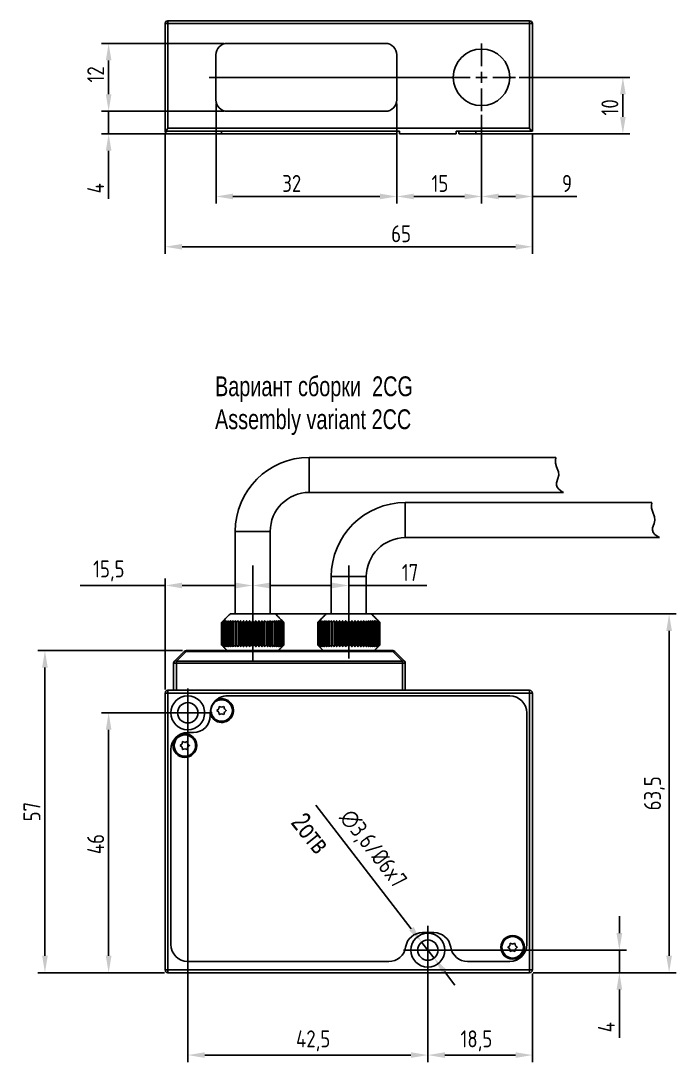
# Model space of a CAD drawing. Header units: millimetres. Extents: x -665 to 1947, y -360 to 733.
# Drawn here: x 341.8 to 457.7, y -287.2 to -102.9 of the extents above; entities that cross this region are included whole.
import ezdxf

# ---------------------------------------------------------------- set-up
doc = ezdxf.new("R2010")
doc.units = ezdxf.units.MM
doc.layers.add('FORMAT', color=7, linetype='Continuous')
doc.styles.add('GOSTw', font='gostw.shx')
doc.styles.add('SLDTEXTSTYLE1', font='TXT', dxfattribs={"width": 0.75})
doc.dimstyles.new('Vad-style', dxfattribs={"dimtxt": 3, "dimasz": 3, "dimexe": 1.25, "dimexo": 0.625, "dimgap": 0.8, "dimtad": 1, "dimtxsty": 'GOSTw', "dimcen": 2.5, "dimclrd": 1, "dimclre": 1, "dimclrt": 1, "dimazin": 0, "dimtfac": 1, "dimtmove": 0, "dimatfit": 3, "dimfxl": 0, "dimarcsym": 0})

# ---------------------------------------------------------------- blocks, each defined once
blk = doc.blocks.new('SW_CENTERMARKSYMBOL_8')
at = {"layer": 'FORMAT', "color": 0}
for p, q in [((0, 2.5), (0, 4.3)), ((0, 0), (0, 2.5)), ((-2.5, 0), (-4.3, 0)), ((0, 0), (-2.5, 0)), ((0, 0), (2.5, 0)), ((0, 0), (0, -2.5)), ((2.5, 0), (4.3, 0)), ((0, -2.5), (0, -4.3))]:
    blk.add_line(p, q, dxfattribs=at)
blk = doc.blocks.new('SW_CENTERMARKSYMBOL_9')
at = {"layer": 'FORMAT', "color": 0}
for p, q in [((0, 2.5), (0, 4.3)), ((0, 0), (0, 2.5)), ((-2.5, 0), (-4.3, 0)), ((0, 0), (-2.5, 0)), ((0, 0), (2.5, 0)), ((0, 0), (0, -2.5)), ((2.5, 0), (4.3, 0)), ((0, -2.5), (0, -4.3))]:
    blk.add_line(p, q, dxfattribs=at)
blk = doc.blocks.new('*D123')
at = {"color": 1, "lineweight": -2, "transparency": 16777216}
for p, q in [((423.29, -119.51), (423.29, -135.22)), ((432.29, -123.01), (432.29, -135.22)), ((426.29, -133.97), (429.29, -133.97)), ((432.29, -133.97), (440.13, -133.97))]:
    blk.add_line(p, q, dxfattribs=at)
at = {"color": 1, "transparency": 16777216}
for points in [[(426.29, -133.47), (426.29, -134.47), (423.29, -133.97)], [(429.29, -133.47), (429.29, -134.47), (432.29, -133.97)]]:
    blk.add_solid(points, dxfattribs=at)
at = {"layer": 'Defpoints', "color": 0, "transparency": 16777216}
for p in [(423.29, -118.89), (432.29, -122.39), (423.29, -133.97)]:
    blk.add_point(p, dxfattribs=at)
at = {"color": 1, "transparency": 16777216, "insert": (438.4, -130.17), "char_height": 3, "attachment_point": 2, "style": 'GOSTw'}
blk.add_mtext('9', dxfattribs=at)
blk = doc.blocks.new('*D124')
at = {"color": 1, "lineweight": -2, "transparency": 16777216}
for p, q in [((408.29, -117.51), (408.29, -135.22)), ((423.29, -119.51), (423.29, -135.22)), ((420.29, -133.97), (411.29, -133.97))]:
    blk.add_line(p, q, dxfattribs=at)
at = {"color": 1, "transparency": 16777216}
for points in [[(411.29, -133.47), (411.29, -134.47), (408.29, -133.97)], [(420.29, -133.47), (420.29, -134.47), (423.29, -133.97)]]:
    blk.add_solid(points, dxfattribs=at)
at = {"layer": 'Defpoints', "color": 0, "transparency": 16777216}
for p in [(408.29, -116.89), (423.29, -118.89), (408.29, -133.97)]:
    blk.add_point(p, dxfattribs=at)
at = {"color": 1, "transparency": 16777216, "insert": (415.92, -130.17), "char_height": 3, "attachment_point": 2, "style": 'GOSTw'}
blk.add_mtext('15', dxfattribs=at)
blk = doc.blocks.new('*D125')
at = {"color": 1, "lineweight": -2, "transparency": 16777216}
for p, q in [((376.29, -117.51), (376.29, -135.22)), ((408.29, -117.51), (408.29, -135.22)), ((405.29, -133.97), (379.29, -133.97))]:
    blk.add_line(p, q, dxfattribs=at)
at = {"color": 1, "transparency": 16777216}
for points in [[(379.29, -133.47), (379.29, -134.47), (376.29, -133.97)], [(405.29, -133.47), (405.29, -134.47), (408.29, -133.97)]]:
    blk.add_solid(points, dxfattribs=at)
at = {"layer": 'Defpoints', "color": 0, "transparency": 16777216}
for p in [(376.29, -116.89), (408.29, -116.89), (376.29, -133.97)]:
    blk.add_point(p, dxfattribs=at)
at = {"color": 1, "transparency": 16777216, "insert": (389.69, -130.17), "char_height": 3, "attachment_point": 2, "style": 'GOSTw'}
blk.add_mtext('32', dxfattribs=at)
blk = doc.blocks.new('*D126')
at = {"color": 1, "lineweight": -2, "transparency": 16777216}
for p, q in [((429.91, -112.89), (449.54, -112.89)), ((448.29, -119.89), (448.29, -115.89)), ((419.41, -122.89), (449.54, -122.89))]:
    blk.add_line(p, q, dxfattribs=at)
at = {"color": 1, "transparency": 16777216}
for points in [[(447.79, -115.89), (448.79, -115.89), (448.29, -112.89)], [(447.79, -119.89), (448.79, -119.89), (448.29, -122.89)]]:
    blk.add_solid(points, dxfattribs=at)
at = {"layer": 'Defpoints', "color": 0, "transparency": 16777216}
for p in [(429.29, -112.89), (448.29, -112.89), (418.79, -122.89)]:
    blk.add_point(p, dxfattribs=at)
at = {"color": 1, "transparency": 16777216, "insert": (444.49, -118.2), "char_height": 3, "attachment_point": 2, "rotation": 90, "style": 'GOSTw'}
blk.add_mtext('10', dxfattribs=at)
blk = doc.blocks.new('*D127')
at = {"color": 1, "lineweight": -2, "transparency": 16777216}
for p, q in [((357.29, -115.89), (357.29, -112.89)), ((377.66, -118.89), (356.04, -118.89)), ((357.29, -118.89), (357.29, -122.89)), ((408.16, -122.89), (356.04, -122.89)), ((357.29, -125.89), (357.29, -134.39))]:
    blk.add_line(p, q, dxfattribs=at)
at = {"color": 1, "transparency": 16777216}
for points in [[(356.79, -115.89), (357.79, -115.89), (357.29, -118.89)], [(356.79, -125.89), (357.79, -125.89), (357.29, -122.89)]]:
    blk.add_solid(points, dxfattribs=at)
at = {"layer": 'Defpoints', "color": 0, "transparency": 16777216}
for p in [(378.29, -118.89), (357.29, -122.89), (408.79, -122.89)]:
    blk.add_point(p, dxfattribs=at)
at = {"color": 1, "transparency": 16777216, "insert": (353.49, -132.52), "char_height": 3, "attachment_point": 2, "rotation": 90, "style": 'GOSTw'}
blk.add_mtext('4', dxfattribs=at)
blk = doc.blocks.new('*D128')
at = {"color": 1, "lineweight": -2, "transparency": 16777216}
for p, q in [((377.66, -106.89), (356.04, -106.89)), ((357.29, -115.89), (357.29, -109.89)), ((377.66, -118.89), (356.04, -118.89))]:
    blk.add_line(p, q, dxfattribs=at)
at = {"color": 1, "transparency": 16777216}
for points in [[(356.79, -109.89), (357.79, -109.89), (357.29, -106.89)], [(356.79, -115.89), (357.79, -115.89), (357.29, -118.89)]]:
    blk.add_solid(points, dxfattribs=at)
at = {"layer": 'Defpoints', "color": 0, "transparency": 16777216}
for p in [(357.29, -106.89), (378.29, -106.89), (378.29, -118.89)]:
    blk.add_point(p, dxfattribs=at)
at = {"color": 1, "transparency": 16777216, "insert": (353.49, -112.37), "char_height": 3, "attachment_point": 2, "rotation": 90, "style": 'GOSTw'}
blk.add_mtext('12', dxfattribs=at)
blk = doc.blocks.new('*D129')
at = {"color": 1, "lineweight": -2, "transparency": 16777216}
for p, q in [((367.29, -123.01), (367.29, -144.12)), ((432.29, -123.01), (432.29, -144.12)), ((370.29, -142.87), (429.29, -142.87))]:
    blk.add_line(p, q, dxfattribs=at)
at = {"color": 1, "transparency": 16777216}
for points in [[(370.29, -142.37), (370.29, -143.37), (367.29, -142.87)], [(429.29, -142.37), (429.29, -143.37), (432.29, -142.87)]]:
    blk.add_solid(points, dxfattribs=at)
at = {"layer": 'Defpoints', "color": 0, "transparency": 16777216}
for p in [(367.29, -122.39), (432.29, -122.39), (432.29, -142.87)]:
    blk.add_point(p, dxfattribs=at)
at = {"color": 1, "transparency": 16777216, "insert": (409.05, -139.07), "char_height": 3, "attachment_point": 2, "style": 'GOSTw'}
blk.add_mtext('65', dxfattribs=at)
blk = doc.blocks.new('*D130')
at = {"color": 1, "lineweight": -2, "transparency": 16777216}
for p, q in [((413.79, -270.78), (413.79, -287.18)), ((432.29, -271.48), (432.29, -287.18)), ((416.79, -285.93), (429.29, -285.93))]:
    blk.add_line(p, q, dxfattribs=at)
at = {"color": 1, "transparency": 16777216}
for points in [[(416.79, -285.43), (416.79, -286.43), (413.79, -285.93)], [(429.29, -285.43), (429.29, -286.43), (432.29, -285.93)]]:
    blk.add_solid(points, dxfattribs=at)
at = {"layer": 'Defpoints', "color": 0, "transparency": 16777216}
for p in [(413.79, -270.15), (432.29, -270.85), (432.29, -285.93)]:
    blk.add_point(p, dxfattribs=at)
at = {"color": 1, "transparency": 16777216, "insert": (422.37, -281.56), "char_height": 3, "attachment_point": 2, "style": 'GOSTw'}
blk.add_mtext('18,5', dxfattribs=at)
blk = doc.blocks.new('*D131')
at = {"color": 1, "lineweight": -2, "transparency": 16777216}
for p, q in [((371.29, -228.78), (371.29, -287.18)), ((413.79, -270.78), (413.79, -287.18)), ((410.79, -285.93), (374.29, -285.93))]:
    blk.add_line(p, q, dxfattribs=at)
at = {"color": 1, "transparency": 16777216}
for points in [[(374.29, -285.43), (374.29, -286.43), (371.29, -285.93)], [(410.79, -285.43), (410.79, -286.43), (413.79, -285.93)]]:
    blk.add_solid(points, dxfattribs=at)
at = {"layer": 'Defpoints', "color": 0, "transparency": 16777216}
for p in [(371.29, -228.15), (413.79, -270.15), (371.29, -285.93)]:
    blk.add_point(p, dxfattribs=at)
at = {"color": 1, "transparency": 16777216, "insert": (393.48, -281.56), "char_height": 3, "attachment_point": 2, "style": 'GOSTw'}
blk.add_mtext('42,5', dxfattribs=at)
blk = doc.blocks.new('*D132')
at = {"color": 1, "lineweight": -2, "transparency": 16777216}
for p, q in [((447.67, -264.35), (447.67, -261.35)), ((417.21, -267.35), (448.92, -267.35)), ((447.67, -267.35), (447.67, -271.35)), ((432.41, -271.35), (448.92, -271.35)), ((447.67, -274.35), (447.67, -282.86))]:
    blk.add_line(p, q, dxfattribs=at)
at = {"color": 1, "transparency": 16777216}
for points in [[(447.17, -264.35), (448.17, -264.35), (447.67, -267.35)], [(447.17, -274.35), (448.17, -274.35), (447.67, -271.35)]]:
    blk.add_solid(points, dxfattribs=at)
at = {"layer": 'Defpoints', "color": 0, "transparency": 16777216}
for p in [(416.59, -267.35), (447.67, -267.35), (431.79, -271.35)]:
    blk.add_point(p, dxfattribs=at)
at = {"color": 1, "transparency": 16777216, "insert": (443.87, -280.99), "char_height": 3, "attachment_point": 2, "rotation": 90, "style": 'GOSTw'}
blk.add_mtext('4', dxfattribs=at)
blk = doc.blocks.new('*D133')
at = {"color": 1, "lineweight": -2, "transparency": 16777216}
for p, q in [((367.86, -225.35), (356.04, -225.35)), ((357.29, -268.35), (357.29, -228.35)), ((367.16, -271.35), (356.04, -271.35))]:
    blk.add_line(p, q, dxfattribs=at)
at = {"color": 1, "transparency": 16777216}
for points in [[(356.79, -228.35), (357.79, -228.35), (357.29, -225.35)], [(356.79, -268.35), (357.79, -268.35), (357.29, -271.35)]]:
    blk.add_solid(points, dxfattribs=at)
at = {"layer": 'Defpoints', "color": 0, "transparency": 16777216}
for p in [(357.29, -225.35), (368.49, -225.35), (367.79, -271.35)]:
    blk.add_point(p, dxfattribs=at)
at = {"color": 1, "transparency": 16777216, "insert": (353.49, -248.59), "char_height": 3, "attachment_point": 2, "rotation": 90, "style": 'GOSTw'}
blk.add_mtext('46', dxfattribs=at)
blk = doc.blocks.new('*D134')
at = {"color": 1, "lineweight": -2, "transparency": 16777216}
for p, q in [((393.98, -241.71), (410.85, -263.56)), ((414.89, -268.78), (412.68, -265.93)), ((416.72, -271.15), (418.55, -273.53))]:
    blk.add_line(p, q, dxfattribs=at)
at = {"color": 1, "transparency": 16777216}
for points in [[(411.25, -263.25), (410.46, -263.86), (412.68, -265.93)], [(417.12, -270.85), (416.32, -271.46), (414.89, -268.78)]]:
    blk.add_solid(points, dxfattribs=at)
at = {"layer": 'Defpoints', "color": 0, "transparency": 16777216}
for p in [(412.68, -265.93), (414.89, -268.78)]:
    blk.add_point(p, dxfattribs=at)
at = {"color": 1, "transparency": 16777216, "insert": (403.94, -249.56), "char_height": 3, "attachment_point": 5, "rotation": 307.6861, "style": 'GOSTw'}
blk.add_mtext('∅3,6/%%C6x7', dxfattribs=at)
blk = doc.blocks.new('*D135')
at = {"color": 1, "lineweight": -2, "transparency": 16777216}
for p, q in [((367.29, -221.23), (367.29, -201.57)), ((382.79, -201.08), (382.79, -204.07)), ((367.29, -202.82), (352.23, -202.82)), ((379.79, -202.82), (370.29, -202.82))]:
    blk.add_line(p, q, dxfattribs=at)
at = {"color": 1, "transparency": 16777216}
for points in [[(370.29, -202.32), (370.29, -203.32), (367.29, -202.82)], [(379.79, -202.32), (379.79, -203.32), (382.79, -202.82)]]:
    blk.add_solid(points, dxfattribs=at)
at = {"layer": 'Defpoints', "color": 0, "transparency": 16777216}
for p in [(382.79, -200.45), (382.79, -202.82), (367.29, -221.85)]:
    blk.add_point(p, dxfattribs=at)
at = {"color": 1, "transparency": 16777216, "insert": (357.32, -200.24), "char_height": 3, "attachment_point": 5, "style": 'GOSTw'}
blk.add_mtext('15,5', dxfattribs=at)
blk = doc.blocks.new('*D136')
at = {"color": 1, "lineweight": -2, "transparency": 16777216}
for p, q in [((382.79, -201.08), (382.79, -204.07)), ((399.79, -201.51), (399.79, -204.07)), ((385.79, -202.82), (396.79, -202.82)), ((399.79, -202.82), (413.58, -202.82))]:
    blk.add_line(p, q, dxfattribs=at)
at = {"color": 1, "transparency": 16777216}
for points in [[(385.79, -202.32), (385.79, -203.32), (382.79, -202.82)], [(396.79, -202.32), (396.79, -203.32), (399.79, -202.82)]]:
    blk.add_solid(points, dxfattribs=at)
at = {"layer": 'Defpoints', "color": 0, "transparency": 16777216}
for p in [(382.79, -200.45), (399.79, -200.88), (399.79, -202.82)]:
    blk.add_point(p, dxfattribs=at)
at = {"color": 1, "transparency": 16777216, "insert": (410.63, -200.52), "char_height": 3, "attachment_point": 5, "style": 'GOSTw'}
blk.add_mtext('17', dxfattribs=at)
blk = doc.blocks.new('*D149')
at = {"color": 1, "lineweight": -2, "transparency": 16777216}
for p, q in [((370.37, -214.35), (344.77, -214.35)), ((346.02, -217.35), (346.02, -268.35)), ((367.16, -271.35), (344.77, -271.35))]:
    blk.add_line(p, q, dxfattribs=at)
at = {"color": 1, "transparency": 16777216}
for points in [[(345.52, -217.35), (346.52, -217.35), (346.02, -214.35)], [(345.52, -268.35), (346.52, -268.35), (346.02, -271.35)]]:
    blk.add_solid(points, dxfattribs=at)
at = {"layer": 'Defpoints', "color": 0, "transparency": 16777216}
for p in [(370.99, -214.35), (346.02, -271.35), (367.79, -271.35)]:
    blk.add_point(p, dxfattribs=at)
at = {"color": 1, "transparency": 16777216, "insert": (343.72, -242.85), "char_height": 3, "attachment_point": 5, "rotation": 90, "style": 'GOSTw'}
blk.add_mtext('57', dxfattribs=at)
blk = doc.blocks.new('*D150')
at = {"color": 1, "lineweight": -2, "transparency": 16777216}
for p, q in [((379.41, -207.85), (457.72, -207.85)), ((456.47, -210.85), (456.47, -268.35)), ((432.41, -271.35), (457.72, -271.35))]:
    blk.add_line(p, q, dxfattribs=at)
at = {"color": 1, "transparency": 16777216}
for points in [[(455.97, -210.85), (456.97, -210.85), (456.47, -207.85)], [(455.97, -268.35), (456.97, -268.35), (456.47, -271.35)]]:
    blk.add_solid(points, dxfattribs=at)
at = {"layer": 'Defpoints', "color": 0, "transparency": 16777216}
for p in [(378.79, -207.85), (431.79, -271.35), (456.47, -271.35)]:
    blk.add_point(p, dxfattribs=at)
at = {"color": 1, "transparency": 16777216, "insert": (453.88, -239.6), "char_height": 3, "attachment_point": 5, "rotation": 90, "style": 'GOSTw'}
blk.add_mtext('63,5', dxfattribs=at)

msp = doc.modelspace()

# ---------------------------------------------------------------- linework, layer by layer
for p, q in [((367.785, -103.389), (367.785, -102.889)), ((367.785, -102.889), (431.785, -102.889)), ((431.785, -103.389), (431.785, -102.889)), ((367.285, -122.389), (367.285, -103.389)), ((367.285, -103.389), (367.785, -103.389)), ((431.785, -103.389), (367.785, -103.389)), ((367.785, -103.389), (367.785, -121.889)), ((431.785, -103.389), (432.285, -103.389)), ((431.785, -121.889), (431.785, -103.389)), ((432.285, -103.389), (432.285, -122.389)), ((406.285, -106.889), (378.285, -106.889)), ((406.285, -106.889), (378.285, -106.889)), ((423.285, -110.889), (423.285, -106.889)), ((376.285, -108.889), (376.285, -116.889)), ((376.285, -108.889), (376.285, -116.889)), ((408.285, -116.889), (408.285, -108.889)), ((408.285, -116.889), (408.285, -108.889)), ((423.285, -112.889), (423.285, -111.889)), ((421.285, -112.889), (375.095, -112.889)), ((423.285, -112.889), (422.285, -112.889)), ((423.285, -112.889), (423.285, -113.889)), ((423.285, -112.889), (424.285, -112.889)), ((425.285, -112.889), (429.285, -112.889)), ((423.285, -114.889), (423.285, -118.889)), ((378.285, -118.889), (406.285, -118.889)), ((378.285, -118.889), (406.285, -118.889)), ((367.445, -122.389), (367.285, -122.389)), ((408.785, -122.389), (367.445, -122.389)), ((367.785, -121.889), (431.785, -121.889)), ((377.285, -122.889), (367.785, -122.889)), ((377.285, -122.889), (377.285, -122.389)), ((408.785, -122.889), (408.785, -122.389)), ((413.785, -122.889), (408.785, -122.889)), ((410.785, -122.889), (416.785, -122.889)), ((418.785, -122.889), (413.785, -122.889)), ((432.126, -122.389), (418.785, -122.389)), ((418.785, -122.389), (418.785, -122.889)), ((419.285, -122.889), (419.285, -122.389)), ((422.285, -122.889), (419.285, -122.889)), ((422.285, -122.889), (422.285, -122.389)), ((432.285, -122.389), (432.126, -122.389)), ((392.785, -186.354), (392.785, -180.154)), ((409.785, -194.354), (409.785, -188.154)), ((385.885, -193.254), (379.685, -193.254)), ((382.785, -214.354), (382.785, -199.254)), ((382.785, -216.276), (382.785, -200.454)), ((399.785, -214.354), (399.785, -199.254)), ((402.885, -201.254), (396.685, -201.254)), ((399.785, -215.769), (399.785, -200.883)), ((378.785, -207.854), (386.785, -207.854)), ((395.785, -207.854), (403.785, -207.854)), ((377.298, -209.354), (377.289, -209.354)), ((377.289, -213.354), (377.289, -209.354)), ((377.298, -209.354), (377.298, -213.354)), ((377.366, -209.354), (377.341, -209.354)), ((377.341, -213.354), (377.341, -209.354)), ((377.366, -209.354), (377.366, -213.354)), ((377.494, -209.354), (377.452, -209.354)), ((377.452, -213.354), (377.452, -209.354)), ((377.494, -209.354), (377.494, -213.354)), ((377.68, -209.354), (377.622, -209.354)), ((377.622, -213.354), (377.622, -209.354)), ((377.68, -209.354), (377.68, -213.354)), ((377.922, -209.354), (377.849, -209.354)), ((377.849, -213.354), (377.849, -209.354)), ((377.922, -209.354), (377.922, -213.354)), ((378.217, -209.354), (378.129, -209.354)), ((378.129, -213.354), (378.129, -209.354)), ((378.217, -209.354), (378.217, -213.354)), ((378.562, -209.354), (378.461, -209.354)), ((378.461, -213.354), (378.461, -209.354)), ((378.562, -209.354), (378.562, -213.354)), ((378.954, -209.354), (378.84, -209.354)), ((378.84, -213.354), (378.84, -209.354)), ((378.954, -209.354), (378.954, -213.354)), ((379.387, -209.354), (379.262, -209.354)), ((379.262, -213.354), (379.262, -209.354)), ((379.387, -209.354), (379.387, -213.354)), ((379.858, -209.354), (379.722, -209.354)), ((379.722, -213.354), (379.722, -209.354)), ((379.858, -209.354), (379.858, -213.354)), ((380.185, -209.054), (380.185, -213.654)), ((380.36, -209.354), (380.217, -209.354)), ((380.217, -213.354), (380.217, -209.354)), ((380.36, -209.354), (380.36, -213.354)), ((380.67, -209.054), (380.67, -213.654)), ((380.89, -209.354), (380.739, -209.354)), ((380.739, -213.354), (380.739, -209.354)), ((380.89, -209.354), (380.89, -213.354)), ((381.178, -209.054), (381.178, -213.654)), ((381.44, -209.354), (381.284, -209.354)), ((381.284, -213.354), (381.284, -209.354)), ((381.44, -209.354), (381.44, -213.354)), ((381.704, -209.054), (381.704, -213.654)), ((382.004, -209.354), (381.845, -209.354)), ((381.845, -213.354), (381.845, -209.354)), ((382.004, -209.354), (382.004, -213.354)), ((382.242, -209.054), (382.242, -213.654)), ((382.578, -209.354), (382.417, -209.354)), ((382.417, -213.354), (382.417, -209.354)), ((382.578, -209.354), (382.578, -213.354)), ((382.785, -209.054), (382.785, -213.654)), ((383.153, -209.354), (382.993, -209.354)), ((382.993, -213.354), (382.993, -209.354)), ((383.153, -209.354), (383.153, -213.354)), ((383.329, -209.054), (383.329, -213.654)), ((383.725, -209.354), (383.566, -209.354)), ((383.566, -213.354), (383.566, -209.354)), ((383.725, -209.354), (383.725, -213.354)), ((383.866, -209.054), (383.866, -213.654)), ((384.286, -209.354), (384.131, -209.354)), ((384.131, -213.354), (384.131, -209.354)), ((384.286, -209.354), (384.286, -213.354)), ((384.392, -209.054), (384.392, -213.654)), ((384.831, -209.354), (384.681, -209.354)), ((384.681, -213.354), (384.681, -209.354)), ((384.831, -209.354), (384.831, -213.354)), ((384.9, -209.054), (384.9, -213.654)), ((385.354, -209.354), (385.21, -209.354)), ((385.21, -213.354), (385.21, -209.354)), ((385.354, -209.354), (385.354, -213.354)), ((385.385, -209.054), (385.385, -213.654)), ((385.848, -209.354), (385.713, -209.354)), ((385.713, -213.354), (385.713, -209.354)), ((385.848, -209.354), (385.848, -213.354)), ((386.309, -209.354), (386.183, -209.354)), ((386.183, -213.354), (386.183, -209.354)), ((386.309, -209.354), (386.309, -213.354)), ((386.731, -209.354), (386.617, -209.354)), ((386.617, -213.354), (386.617, -209.354)), ((386.731, -209.354), (386.731, -213.354)), ((387.11, -209.354), (387.008, -209.354)), ((387.008, -213.354), (387.008, -209.354)), ((387.11, -209.354), (387.11, -213.354)), ((387.441, -209.354), (387.353, -209.354)), ((387.353, -213.354), (387.353, -209.354)), ((387.441, -209.354), (387.441, -213.354)), ((387.722, -209.354), (387.649, -209.354)), ((387.649, -213.354), (387.649, -209.354)), ((387.722, -209.354), (387.722, -213.354)), ((387.948, -209.354), (387.89, -209.354)), ((387.89, -213.354), (387.89, -209.354)), ((387.948, -209.354), (387.948, -213.354)), ((388.118, -209.354), (388.076, -209.354)), ((388.076, -213.354), (388.076, -209.354)), ((388.118, -209.354), (388.118, -213.354)), ((388.229, -209.354), (388.204, -209.354)), ((388.204, -213.354), (388.204, -209.354)), ((388.229, -209.354), (388.229, -213.354)), ((388.281, -209.354), (388.273, -209.354)), ((388.273, -213.354), (388.273, -209.354)), ((388.281, -209.354), (388.281, -213.354)), ((394.298, -209.354), (394.289, -209.354)), ((394.289, -213.354), (394.289, -209.354)), ((394.298, -209.354), (394.298, -213.354)), ((394.366, -209.354), (394.341, -209.354)), ((394.341, -213.354), (394.341, -209.354)), ((394.366, -209.354), (394.366, -213.354)), ((394.494, -209.354), (394.452, -209.354)), ((394.452, -213.354), (394.452, -209.354)), ((394.494, -209.354), (394.494, -213.354)), ((394.68, -209.354), (394.622, -209.354)), ((394.622, -213.354), (394.622, -209.354)), ((394.68, -209.354), (394.68, -213.354)), ((394.922, -209.354), (394.849, -209.354)), ((394.849, -213.354), (394.849, -209.354)), ((394.922, -209.354), (394.922, -213.354)), ((395.217, -209.354), (395.129, -209.354)), ((395.129, -213.354), (395.129, -209.354)), ((395.217, -209.354), (395.217, -213.354)), ((395.562, -209.354), (395.461, -209.354)), ((395.461, -213.354), (395.461, -209.354)), ((395.562, -209.354), (395.562, -213.354)), ((395.954, -209.354), (395.84, -209.354)), ((395.84, -213.354), (395.84, -209.354)), ((395.954, -209.354), (395.954, -213.354)), ((396.387, -209.354), (396.262, -209.354)), ((396.262, -213.354), (396.262, -209.354)), ((396.387, -209.354), (396.387, -213.354)), ((396.858, -209.354), (396.722, -209.354)), ((396.722, -213.354), (396.722, -209.354)), ((396.858, -209.354), (396.858, -213.354)), ((397.185, -209.054), (397.185, -213.654)), ((397.36, -209.354), (397.217, -209.354)), ((397.217, -213.354), (397.217, -209.354)), ((397.36, -209.354), (397.36, -213.354)), ((397.67, -209.054), (397.67, -213.654)), ((397.89, -209.354), (397.739, -209.354)), ((397.739, -213.354), (397.739, -209.354)), ((397.89, -209.354), (397.89, -213.354)), ((398.178, -209.054), (398.178, -213.654)), ((398.44, -209.354), (398.284, -209.354)), ((398.284, -213.354), (398.284, -209.354)), ((398.44, -209.354), (398.44, -213.354)), ((398.704, -209.054), (398.704, -213.654)), ((399.004, -209.354), (398.845, -209.354)), ((398.845, -213.354), (398.845, -209.354)), ((399.004, -209.354), (399.004, -213.354)), ((399.242, -209.054), (399.242, -213.654)), ((399.578, -209.354), (399.417, -209.354)), ((399.417, -213.354), (399.417, -209.354)), ((399.578, -209.354), (399.578, -213.354)), ((399.785, -209.054), (399.785, -213.654)), ((400.153, -209.354), (399.993, -209.354)), ((399.993, -213.354), (399.993, -209.354)), ((400.153, -209.354), (400.153, -213.354)), ((400.329, -209.054), (400.329, -213.654)), ((400.725, -209.354), (400.566, -209.354)), ((400.566, -213.354), (400.566, -209.354)), ((400.725, -209.354), (400.725, -213.354)), ((400.866, -209.054), (400.866, -213.654)), ((401.286, -209.354), (401.131, -209.354)), ((401.131, -213.354), (401.131, -209.354)), ((401.286, -209.354), (401.286, -213.354)), ((401.392, -209.054), (401.392, -213.654)), ((401.831, -209.354), (401.681, -209.354)), ((401.681, -213.354), (401.681, -209.354)), ((401.831, -209.354), (401.831, -213.354)), ((401.9, -209.054), (401.9, -213.654)), ((402.354, -209.354), (402.21, -209.354)), ((402.21, -213.354), (402.21, -209.354)), ((402.354, -209.354), (402.354, -213.354)), ((402.385, -209.054), (402.385, -213.654)), ((402.848, -209.354), (402.713, -209.354)), ((402.713, -213.354), (402.713, -209.354)), ((402.848, -209.354), (402.848, -213.354)), ((403.309, -209.354), (403.183, -209.354)), ((403.183, -213.354), (403.183, -209.354)), ((403.309, -209.354), (403.309, -213.354)), ((403.731, -209.354), (403.617, -209.354)), ((403.617, -213.354), (403.617, -209.354)), ((403.731, -209.354), (403.731, -213.354)), ((404.11, -209.354), (404.008, -209.354)), ((404.008, -213.354), (404.008, -209.354)), ((404.11, -209.354), (404.11, -213.354)), ((404.441, -209.354), (404.353, -209.354)), ((404.353, -213.354), (404.353, -209.354)), ((404.441, -209.354), (404.441, -213.354)), ((404.722, -209.354), (404.649, -209.354)), ((404.649, -213.354), (404.649, -209.354)), ((404.722, -209.354), (404.722, -213.354)), ((404.948, -209.354), (404.89, -209.354)), ((404.89, -213.354), (404.89, -209.354)), ((404.948, -209.354), (404.948, -213.354)), ((405.118, -209.354), (405.076, -209.354)), ((405.076, -213.354), (405.076, -209.354)), ((405.118, -209.354), (405.118, -213.354)), ((405.229, -209.354), (405.204, -209.354)), ((405.204, -213.354), (405.204, -209.354)), ((405.229, -209.354), (405.229, -213.354)), ((405.281, -209.354), (405.273, -209.354)), ((405.273, -213.354), (405.273, -209.354)), ((405.281, -209.354), (405.281, -213.354)), ((377.289, -213.354), (377.298, -213.354)), ((377.341, -213.354), (377.366, -213.354)), ((377.452, -213.354), (377.494, -213.354)), ((377.622, -213.354), (377.68, -213.354)), ((377.849, -213.354), (377.922, -213.354)), ((378.129, -213.354), (378.217, -213.354)), ((378.461, -213.354), (378.562, -213.354)), ((378.84, -213.354), (378.954, -213.354)), ((379.262, -213.354), (379.387, -213.354)), ((379.722, -213.354), (379.858, -213.354)), ((380.217, -213.354), (380.36, -213.354)), ((380.739, -213.354), (380.89, -213.354)), ((381.284, -213.354), (381.44, -213.354)), ((381.845, -213.354), (382.004, -213.354)), ((382.417, -213.354), (382.578, -213.354)), ((382.993, -213.354), (383.153, -213.354)), ((383.566, -213.354), (383.725, -213.354)), ((384.131, -213.354), (384.286, -213.354)), ((384.681, -213.354), (384.831, -213.354)), ((385.21, -213.354), (385.354, -213.354)), ((385.713, -213.354), (385.848, -213.354)), ((386.183, -213.354), (386.309, -213.354)), ((386.617, -213.354), (386.731, -213.354)), ((387.008, -213.354), (387.11, -213.354)), ((387.353, -213.354), (387.441, -213.354)), ((387.649, -213.354), (387.722, -213.354)), ((387.89, -213.354), (387.948, -213.354)), ((388.076, -213.354), (388.118, -213.354)), ((388.204, -213.354), (388.229, -213.354)), ((388.273, -213.354), (388.281, -213.354)), ((394.289, -213.354), (394.298, -213.354)), ((394.341, -213.354), (394.366, -213.354)), ((394.452, -213.354), (394.494, -213.354)), ((394.622, -213.354), (394.68, -213.354)), ((394.849, -213.354), (394.922, -213.354)), ((395.129, -213.354), (395.217, -213.354)), ((395.461, -213.354), (395.562, -213.354)), ((395.84, -213.354), (395.954, -213.354)), ((396.262, -213.354), (396.387, -213.354)), ((396.722, -213.354), (396.858, -213.354)), ((397.217, -213.354), (397.36, -213.354)), ((397.739, -213.354), (397.89, -213.354)), ((398.284, -213.354), (398.44, -213.354)), ((398.845, -213.354), (399.004, -213.354)), ((399.417, -213.354), (399.578, -213.354)), ((399.993, -213.354), (400.153, -213.354)), ((400.566, -213.354), (400.725, -213.354)), ((401.131, -213.354), (401.286, -213.354)), ((401.681, -213.354), (401.831, -213.354)), ((402.21, -213.354), (402.354, -213.354)), ((402.713, -213.354), (402.848, -213.354)), ((403.183, -213.354), (403.309, -213.354)), ((403.617, -213.354), (403.731, -213.354)), ((404.008, -213.354), (404.11, -213.354)), ((404.353, -213.354), (404.441, -213.354)), ((404.649, -213.354), (404.722, -213.354)), ((404.89, -213.354), (404.948, -213.354)), ((405.076, -213.354), (405.118, -213.354)), ((405.204, -213.354), (405.229, -213.354)), ((405.273, -213.354), (405.281, -213.354)), ((368.932, -216.208), (370.639, -214.501)), ((370.992, -214.501), (369.285, -216.208)), ((370.992, -214.354), (399.929, -214.354)), ((370.992, -214.501), (370.992, -214.354)), ((407.578, -214.501), (370.992, -214.501)), ((378.285, -214.354), (387.285, -214.354)), ((395.285, -214.354), (404.285, -214.354)), ((400.548, -214.354), (399.929, -214.354)), ((401.536, -214.354), (400.548, -214.354)), ((401.536, -214.354), (407.578, -214.354)), ((407.578, -214.501), (407.578, -214.354)), ((409.285, -216.208), (407.578, -214.501)), ((407.932, -214.501), (409.639, -216.208)), ((368.785, -221.354), (368.785, -216.561)), ((369.285, -216.561), (368.785, -216.561)), ((369.285, -216.208), (409.285, -216.208)), ((369.285, -216.561), (369.285, -216.208)), ((409.285, -216.561), (369.285, -216.561)), ((369.285, -216.561), (369.285, -221.354)), ((409.285, -216.208), (409.285, -216.561)), ((409.285, -221.354), (409.285, -216.561)), ((409.785, -216.561), (409.285, -216.561)), ((409.785, -216.561), (409.785, -221.354)), ((367.285, -270.854), (367.285, -221.854)), ((367.285, -221.854), (367.785, -221.854)), ((367.785, -221.854), (367.785, -221.354)), ((367.785, -221.354), (380.502, -221.354)), ((367.785, -221.854), (367.785, -270.854)), ((431.785, -221.854), (367.785, -221.854)), ((369.285, -221.354), (409.285, -221.354)), ((380.676, -222.354), (378.285, -222.354)), ((428.289, -222.354), (378.285, -222.354)), ((387.736, -221.354), (380.502, -221.354)), ((397.943, -221.354), (389.814, -221.354)), ((397.943, -221.354), (431.785, -221.354)), ((431.785, -221.854), (431.785, -221.354)), ((431.785, -270.854), (431.785, -221.854)), ((431.785, -221.854), (432.285, -221.854)), ((432.285, -221.854), (432.285, -270.854)), ((376.787, -224.667), (376.46, -224.954)), ((376.873, -224.24), (376.787, -224.667)), ((376.905, -224.25), (376.866, -224.273)), ((377.285, -224.379), (376.873, -224.24)), ((377.698, -224.24), (377.285, -224.379)), ((377.704, -224.273), (377.666, -224.25)), ((377.783, -224.667), (377.698, -224.24)), ((378.11, -224.954), (377.783, -224.667)), ((375.285, -225.354), (375.285, -225.854)), ((375.285, -225.594), (375.285, -225.854)), ((376.46, -224.954), (376.787, -225.242)), ((376.485, -224.932), (376.485, -224.954)), ((376.485, -224.954), (376.485, -224.976)), ((376.787, -225.242), (376.873, -225.669)), ((376.866, -225.636), (376.905, -225.658)), ((376.873, -225.669), (377.285, -225.529)), ((377.285, -225.529), (377.698, -225.669)), ((377.666, -225.658), (377.704, -225.636)), ((377.698, -225.669), (377.783, -225.242)), ((377.783, -225.242), (378.11, -224.954)), ((431.285, -266.354), (431.285, -225.354)), ((431.285, -266.354), (431.285, -225.354)), ((372.285, -228.854), (371.285, -228.854)), ((372.285, -228.854), (371.285, -228.854)), ((368.285, -231.854), (368.285, -266.354)), ((368.285, -231.854), (368.285, -266.354)), ((370.287, -230.867), (369.96, -231.154)), ((369.96, -231.154), (370.287, -231.442)), ((369.985, -231.132), (369.985, -231.154)), ((369.985, -231.154), (369.985, -231.176)), ((370.373, -230.44), (370.287, -230.867)), ((370.287, -231.442), (370.373, -231.869)), ((370.405, -230.45), (370.366, -230.473)), ((370.366, -231.836), (370.405, -231.858)), ((370.785, -230.579), (370.373, -230.44)), ((370.373, -231.869), (370.785, -231.729)), ((371.198, -230.44), (370.785, -230.579)), ((370.785, -231.729), (371.198, -231.869)), ((371.204, -230.473), (371.166, -230.45)), ((371.166, -231.858), (371.204, -231.836)), ((371.283, -230.867), (371.198, -230.44)), ((371.198, -231.869), (371.283, -231.442)), ((371.61, -231.154), (371.283, -230.867)), ((371.283, -231.442), (371.61, -231.154)), ((412.817, -264.254), (414.853, -264.254)), ((412.817, -264.254), (414.853, -264.254)), ((428.287, -266.567), (427.96, -266.854)), ((427.96, -266.854), (428.287, -267.142)), ((427.985, -266.832), (427.985, -266.854)), ((427.985, -266.854), (427.985, -266.876)), ((428.373, -266.14), (428.287, -266.567)), ((428.287, -267.142), (428.373, -267.569)), ((428.405, -266.15), (428.366, -266.173)), ((428.785, -266.279), (428.373, -266.14)), ((429.198, -266.14), (428.785, -266.279)), ((429.204, -266.173), (429.166, -266.15)), ((429.283, -266.567), (429.198, -266.14)), ((429.198, -267.569), (429.283, -267.142)), ((429.61, -266.854), (429.283, -266.567)), ((429.283, -267.142), (429.61, -266.854)), ((428.366, -267.536), (428.405, -267.558)), ((428.373, -267.569), (428.785, -267.429)), ((428.785, -267.429), (429.198, -267.569)), ((429.166, -267.558), (429.204, -267.536)), ((367.285, -270.854), (367.785, -270.854)), ((367.785, -270.854), (431.785, -270.854)), ((367.785, -271.354), (367.785, -270.854)), ((371.285, -269.354), (406.885, -269.354)), ((371.285, -269.354), (406.885, -269.354)), ((420.785, -269.354), (428.285, -269.354)), ((420.785, -269.354), (428.285, -269.354)), ((431.785, -270.854), (432.285, -270.854)), ((431.785, -271.354), (431.785, -270.854)), ((431.785, -271.354), (367.785, -271.354)), ((431.785, -271.354), (367.785, -271.354))]:
    msp.add_line(p, q)
at = {"flags": 128}
for points in [[(437.763, -186.36), (437.753, -186.354), (437.543, -186.23), (436.963, -185.797), (436.655, -185.419), (436.529, -185.056), (436.557, -184.635), (436.798, -183.868), (436.932, -183.289), (436.874, -182.689), (436.572, -181.844), (436.361, -181.157), (436.339, -180.61), (436.406, -180.278), (436.439, -180.172), (436.439, -180.172)], [(454.763, -194.354), (454.753, -194.349), (454.543, -194.224), (453.963, -193.792), (453.655, -193.414), (453.529, -193.051), (453.557, -192.63), (453.798, -191.862), (453.932, -191.284), (453.874, -190.684), (453.572, -189.839), (453.361, -189.151), (453.339, -188.605), (453.406, -188.273), (453.439, -188.167), (453.439, -188.167)], [(370.639, -214.501), (370.403, -214.737), (370.228, -214.911), (370.121, -215.018), (370.085, -215.054)], [(378.085, -224.976), (378.085, -224.954), (378.085, -224.932)], [(371.585, -231.176), (371.585, -231.154), (371.585, -231.132)], [(429.585, -266.876), (429.585, -266.854), (429.585, -266.832)]]:
    msp.add_lwpolyline(points, dxfattribs=at)
for centre, radius in [((423.285, -112.889), 5), ((423.285, -112.889), 5), ((371.285, -225.354), 3), ((371.285, -225.354), 1.8), ((377.285, -224.954), 1.9), ((370.785, -231.154), 2.1), ((370.785, -231.154), 1.9), ((413.785, -267.354), 3), ((428.785, -266.854), 2.1), ((428.785, -266.854), 1.9), ((413.785, -267.354), 1.8)]:
    msp.add_circle(centre, radius)
for centre, radius, start, end in [((367.785, -103.389), 0.5, 90, 180), ((431.785, -103.389), 0.5, 0, 90), ((378.285, -108.889), 2, 90, 180), ((378.285, -108.889), 2, 90, 180), ((406.285, -108.889), 2, 0, 90), ((406.285, -108.889), 2, 0, 90), ((378.285, -116.889), 2, 180, 270), ((378.285, -116.889), 2, 180, 270), ((406.285, -116.889), 2, 270, 0), ((406.285, -116.889), 2, 270, 0), ((367.785, -122.389), 0.5, 180, 270), ((392.785, -193.254), 13.1, 90, 180), ((392.785, -193.254), 6.9, 90, 180), ((409.785, -201.254), 13.1, 90, 180), ((409.785, -201.254), 6.9, 90, 180), ((370.992, -214.854), 0.5, 90, 135), ((370.816, -214.754), 0.309, 55.14284, 124.85716), ((407.578, -214.854), 0.5, 45, 90), ((407.755, -214.754), 0.309, 55.14289, 124.85711), ((369.285, -216.561), 0.5, 135, 180), ((369.108, -216.462), 0.309, 55.14284, 124.85716), ((409.462, -216.462), 0.309, 55.14294, 124.85706), ((409.285, -216.561), 0.5, 0, 45), ((367.785, -221.854), 0.5, 90, 180), ((378.285, -225.354), 3, 90, 180), ((377.285, -224.954), 2.1, 197.75279, 117.50928), ((378.285, -225.354), 3, 90, 131.04548), ((428.285, -225.354), 3, 0, 90), ((428.285, -225.354), 3, 0, 90), ((431.785, -221.854), 0.5, 0, 90), ((372.285, -225.854), 3, 270, 0), ((372.285, -225.854), 3, 270, 0), ((371.285, -231.854), 3, 90, 180), ((371.285, -231.854), 3, 90, 180), ((412.817, -267.254), 3, 90, 171.37307), ((412.817, -267.254), 3, 90, 171.37307), ((414.853, -267.254), 3, 8.62693, 90), ((414.853, -267.254), 3, 8.62693, 90), ((371.285, -266.354), 3, 180, 270), ((371.285, -266.354), 3, 180, 270), ((406.885, -266.354), 3, 270, 351.37307), ((406.885, -266.354), 3, 270, 351.37307), ((420.785, -266.354), 3, 188.62693, 270), ((420.785, -266.354), 3, 188.62693, 270), ((428.285, -266.354), 3, 270, 0), ((428.285, -266.354), 3, 270, 0), ((367.785, -270.854), 0.5, 180, 270), ((431.785, -270.854), 0.5, 270, 0)]:
    msp.add_arc(centre, radius, start, end)
for points, knots in [([(367.445, -122.389), (367.516, -122.279), (367.623, -122.117), (367.744, -121.947), (367.784, -121.89), (367.785, -121.889)], [0, 0, 0, 0, 0.6672984, 0.9898517, 1, 1, 1, 1]), ([(431.785, -121.889), (431.786, -121.89), (431.826, -121.947), (431.948, -122.117), (432.054, -122.279), (432.126, -122.389)], [0, 0, 0, 0, 0.0101483, 0.3327016, 1, 1, 1, 1]), ([(375.285, -225.354), (375.313, -225.047), (375.368, -224.437), (375.767, -223.642), (376.147, -223.26), (376.315, -223.092)], [0, 0, 0, 0, 0.36105788, 0.71712327, 1, 1, 1, 1])]:
    msp.add_open_spline(points, degree=3, knots=knots)
for points in [[(436.439, -180.154), (392.785, -180.154)], [(392.785, -186.354), (437.763, -186.354)], [(453.439, -188.154), (409.785, -188.154)], [(379.685, -193.254), (379.685, -207.854)], [(385.885, -207.854), (385.885, -193.254)], [(409.785, -194.354), (454.763, -194.354)], [(396.685, -201.254), (396.685, -207.854)], [(402.885, -207.854), (402.885, -201.254)], [(378.785, -207.854), (377.585, -209.054)], [(387.985, -209.054), (386.785, -207.854)], [(395.785, -207.854), (394.585, -209.054)], [(404.985, -209.054), (403.785, -207.854)], [(377.289, -209.354), (377.585, -209.054)], [(377.614, -209.054), (377.298, -209.354)], [(377.341, -209.354), (377.614, -209.054)], [(377.699, -209.054), (377.366, -209.354)], [(377.452, -209.354), (377.699, -209.054)], [(377.84, -209.054), (377.494, -209.354)], [(377.622, -209.354), (377.84, -209.054)], [(378.035, -209.054), (377.68, -209.354)], [(377.849, -209.354), (378.035, -209.054)], [(378.282, -209.054), (377.922, -209.354)], [(378.129, -209.354), (378.282, -209.054)], [(378.578, -209.054), (378.217, -209.354)], [(378.461, -209.354), (378.578, -209.054)], [(378.921, -209.054), (378.562, -209.354)], [(378.84, -209.354), (378.921, -209.054)], [(379.306, -209.054), (378.954, -209.354)], [(379.262, -209.354), (379.306, -209.054)], [(379.729, -209.054), (379.387, -209.354)], [(379.722, -209.354), (379.729, -209.054)], [(380.185, -209.054), (379.858, -209.354)], [(380.217, -209.354), (380.185, -209.054)], [(380.67, -209.054), (380.36, -209.354)], [(380.739, -209.354), (380.67, -209.054)], [(381.178, -209.054), (380.89, -209.354)], [(381.284, -209.354), (381.178, -209.054)], [(381.704, -209.054), (381.44, -209.354)], [(381.845, -209.354), (381.704, -209.054)], [(382.242, -209.054), (382.004, -209.354)], [(382.417, -209.354), (382.242, -209.054)], [(382.785, -209.054), (382.578, -209.354)], [(382.993, -209.354), (382.785, -209.054)], [(383.329, -209.054), (383.153, -209.354)], [(383.566, -209.354), (383.329, -209.054)], [(383.866, -209.054), (383.725, -209.354)], [(384.131, -209.354), (383.866, -209.054)], [(384.392, -209.054), (384.286, -209.354)], [(384.681, -209.354), (384.392, -209.054)], [(384.9, -209.054), (384.831, -209.354)], [(385.21, -209.354), (384.9, -209.054)], [(385.385, -209.054), (385.354, -209.354)], [(385.713, -209.354), (385.385, -209.054)], [(386.183, -209.354), (385.842, -209.054)], [(385.842, -209.054), (385.848, -209.354)], [(386.617, -209.354), (386.265, -209.054)], [(386.265, -209.054), (386.309, -209.354)], [(387.008, -209.354), (386.65, -209.054)], [(386.65, -209.054), (386.731, -209.354)], [(387.353, -209.354), (386.992, -209.054)], [(386.992, -209.054), (387.11, -209.354)], [(387.649, -209.354), (387.289, -209.054)], [(387.289, -209.054), (387.441, -209.354)], [(387.89, -209.354), (387.536, -209.054)], [(387.536, -209.054), (387.722, -209.354)], [(388.076, -209.354), (387.731, -209.054)], [(387.731, -209.054), (387.948, -209.354)], [(388.204, -209.354), (387.872, -209.054)], [(387.872, -209.054), (388.118, -209.354)], [(388.273, -209.354), (387.957, -209.054)], [(387.957, -209.054), (388.229, -209.354)], [(387.985, -209.054), (388.281, -209.354)], [(394.289, -209.354), (394.585, -209.054)], [(394.614, -209.054), (394.298, -209.354)], [(394.341, -209.354), (394.614, -209.054)], [(394.699, -209.054), (394.366, -209.354)], [(394.452, -209.354), (394.699, -209.054)], [(394.84, -209.054), (394.494, -209.354)], [(394.622, -209.354), (394.84, -209.054)], [(395.035, -209.054), (394.68, -209.354)], [(394.849, -209.354), (395.035, -209.054)], [(395.282, -209.054), (394.922, -209.354)], [(395.129, -209.354), (395.282, -209.054)], [(395.578, -209.054), (395.217, -209.354)], [(395.461, -209.354), (395.578, -209.054)], [(395.921, -209.054), (395.562, -209.354)], [(395.84, -209.354), (395.921, -209.054)], [(396.306, -209.054), (395.954, -209.354)], [(396.262, -209.354), (396.306, -209.054)], [(396.729, -209.054), (396.387, -209.354)], [(396.722, -209.354), (396.729, -209.054)], [(397.185, -209.054), (396.858, -209.354)], [(397.217, -209.354), (397.185, -209.054)], [(397.67, -209.054), (397.36, -209.354)], [(397.739, -209.354), (397.67, -209.054)], [(398.178, -209.054), (397.89, -209.354)], [(398.284, -209.354), (398.178, -209.054)], [(398.704, -209.054), (398.44, -209.354)], [(398.845, -209.354), (398.704, -209.054)], [(399.242, -209.054), (399.004, -209.354)], [(399.417, -209.354), (399.242, -209.054)], [(399.785, -209.054), (399.578, -209.354)], [(399.993, -209.354), (399.785, -209.054)], [(400.329, -209.054), (400.153, -209.354)], [(400.566, -209.354), (400.329, -209.054)], [(400.866, -209.054), (400.725, -209.354)], [(401.131, -209.354), (400.866, -209.054)], [(401.392, -209.054), (401.286, -209.354)], [(401.681, -209.354), (401.392, -209.054)], [(401.9, -209.054), (401.831, -209.354)], [(402.21, -209.354), (401.9, -209.054)], [(402.385, -209.054), (402.354, -209.354)], [(402.713, -209.354), (402.385, -209.054)], [(403.183, -209.354), (402.842, -209.054)], [(402.842, -209.054), (402.848, -209.354)], [(403.617, -209.354), (403.265, -209.054)], [(403.265, -209.054), (403.309, -209.354)], [(404.008, -209.354), (403.65, -209.054)], [(403.65, -209.054), (403.731, -209.354)], [(404.353, -209.354), (403.992, -209.054)], [(403.992, -209.054), (404.11, -209.354)], [(404.649, -209.354), (404.289, -209.054)], [(404.289, -209.054), (404.441, -209.354)], [(404.89, -209.354), (404.536, -209.054)], [(404.536, -209.054), (404.722, -209.354)], [(405.076, -209.354), (404.731, -209.054)], [(404.731, -209.054), (404.948, -209.354)], [(405.204, -209.354), (404.872, -209.054)], [(404.872, -209.054), (405.118, -209.354)], [(405.273, -209.354), (404.957, -209.054)], [(404.957, -209.054), (405.229, -209.354)], [(404.985, -209.054), (405.281, -209.354)], [(377.585, -213.654), (377.289, -213.354)], [(377.298, -213.354), (377.614, -213.654)], [(377.614, -213.654), (377.341, -213.354)], [(377.366, -213.354), (377.699, -213.654)], [(377.699, -213.654), (377.452, -213.354)], [(377.494, -213.354), (377.84, -213.654)], [(377.585, -213.654), (378.285, -214.354)], [(377.84, -213.654), (377.622, -213.354)], [(377.68, -213.354), (378.035, -213.654)], [(378.035, -213.654), (377.849, -213.354)], [(377.922, -213.354), (378.282, -213.654)], [(378.282, -213.654), (378.129, -213.354)], [(378.217, -213.354), (378.578, -213.654)], [(378.578, -213.654), (378.461, -213.354)], [(378.562, -213.354), (378.921, -213.654)], [(378.921, -213.654), (378.84, -213.354)], [(378.954, -213.354), (379.306, -213.654)], [(379.306, -213.654), (379.262, -213.354)], [(379.387, -213.354), (379.729, -213.654)], [(379.729, -213.654), (379.722, -213.354)], [(379.858, -213.354), (380.185, -213.654)], [(380.185, -213.654), (380.217, -213.354)], [(380.36, -213.354), (380.67, -213.654)], [(380.67, -213.654), (380.739, -213.354)], [(380.89, -213.354), (381.178, -213.654)], [(381.178, -213.654), (381.284, -213.354)], [(381.44, -213.354), (381.704, -213.654)], [(381.704, -213.654), (381.845, -213.354)], [(382.004, -213.354), (382.242, -213.654)], [(382.242, -213.654), (382.417, -213.354)], [(382.578, -213.354), (382.785, -213.654)], [(382.785, -213.654), (382.993, -213.354)], [(383.153, -213.354), (383.329, -213.654)], [(383.329, -213.654), (383.566, -213.354)], [(383.725, -213.354), (383.866, -213.654)], [(383.866, -213.654), (384.131, -213.354)], [(384.286, -213.354), (384.392, -213.654)], [(384.392, -213.654), (384.681, -213.354)], [(384.831, -213.354), (384.9, -213.654)], [(384.9, -213.654), (385.21, -213.354)], [(385.354, -213.354), (385.385, -213.654)], [(385.385, -213.654), (385.713, -213.354)], [(385.848, -213.354), (385.842, -213.654)], [(385.842, -213.654), (386.183, -213.354)], [(386.309, -213.354), (386.265, -213.654)], [(386.265, -213.654), (386.617, -213.354)], [(386.731, -213.354), (386.65, -213.654)], [(386.65, -213.654), (387.008, -213.354)], [(387.11, -213.354), (386.992, -213.654)], [(386.992, -213.654), (387.353, -213.354)], [(387.285, -214.354), (387.985, -213.654)], [(387.441, -213.354), (387.289, -213.654)], [(387.289, -213.654), (387.649, -213.354)], [(387.722, -213.354), (387.536, -213.654)], [(387.536, -213.654), (387.89, -213.354)], [(387.948, -213.354), (387.731, -213.654)], [(387.731, -213.654), (388.076, -213.354)], [(388.118, -213.354), (387.872, -213.654)], [(387.872, -213.654), (388.204, -213.354)], [(388.229, -213.354), (387.957, -213.654)], [(387.957, -213.654), (388.273, -213.354)], [(388.281, -213.354), (387.985, -213.654)], [(394.585, -213.654), (394.289, -213.354)], [(394.298, -213.354), (394.614, -213.654)], [(394.614, -213.654), (394.341, -213.354)], [(394.366, -213.354), (394.699, -213.654)], [(394.699, -213.654), (394.452, -213.354)], [(394.494, -213.354), (394.84, -213.654)], [(394.585, -213.654), (395.285, -214.354)], [(394.84, -213.654), (394.622, -213.354)], [(394.68, -213.354), (395.035, -213.654)], [(395.035, -213.654), (394.849, -213.354)], [(394.922, -213.354), (395.282, -213.654)], [(395.282, -213.654), (395.129, -213.354)], [(395.217, -213.354), (395.578, -213.654)], [(395.578, -213.654), (395.461, -213.354)], [(395.562, -213.354), (395.921, -213.654)], [(395.921, -213.654), (395.84, -213.354)], [(395.954, -213.354), (396.306, -213.654)], [(396.306, -213.654), (396.262, -213.354)], [(396.387, -213.354), (396.729, -213.654)], [(396.729, -213.654), (396.722, -213.354)], [(396.858, -213.354), (397.185, -213.654)], [(397.185, -213.654), (397.217, -213.354)], [(397.36, -213.354), (397.67, -213.654)], [(397.67, -213.654), (397.739, -213.354)], [(397.89, -213.354), (398.178, -213.654)], [(398.178, -213.654), (398.284, -213.354)], [(398.44, -213.354), (398.704, -213.654)], [(398.704, -213.654), (398.845, -213.354)], [(399.004, -213.354), (399.242, -213.654)], [(399.242, -213.654), (399.417, -213.354)], [(399.578, -213.354), (399.785, -213.654)], [(399.785, -213.654), (399.993, -213.354)], [(400.153, -213.354), (400.329, -213.654)], [(400.329, -213.654), (400.566, -213.354)], [(400.725, -213.354), (400.866, -213.654)], [(400.866, -213.654), (401.131, -213.354)], [(401.286, -213.354), (401.392, -213.654)], [(401.392, -213.654), (401.681, -213.354)], [(401.831, -213.354), (401.9, -213.654)], [(401.9, -213.654), (402.21, -213.354)], [(402.354, -213.354), (402.385, -213.654)], [(402.385, -213.654), (402.713, -213.354)], [(402.848, -213.354), (402.842, -213.654)], [(402.842, -213.654), (403.183, -213.354)], [(403.309, -213.354), (403.265, -213.654)], [(403.265, -213.654), (403.617, -213.354)], [(403.731, -213.354), (403.65, -213.654)], [(403.65, -213.654), (404.008, -213.354)], [(404.11, -213.354), (403.992, -213.654)], [(403.992, -213.654), (404.353, -213.354)], [(404.285, -214.354), (404.985, -213.654)], [(404.441, -213.354), (404.289, -213.654)], [(404.289, -213.654), (404.649, -213.354)], [(404.722, -213.354), (404.536, -213.654)], [(404.536, -213.654), (404.89, -213.354)], [(404.948, -213.354), (404.731, -213.654)], [(404.731, -213.654), (405.076, -213.354)], [(405.118, -213.354), (404.872, -213.654)], [(404.872, -213.654), (405.204, -213.354)], [(405.229, -213.354), (404.957, -213.654)], [(404.957, -213.654), (405.273, -213.354)], [(405.281, -213.354), (404.985, -213.654)], [(371.485, -223.565), (371.485, -223.566)]]:
    msp.add_open_spline(points, degree=1)

# ---------------------------------------------------------------- block references
for name, p in [('SW_CENTERMARKSYMBOL_8', (371.285, -225.354)), ('SW_CENTERMARKSYMBOL_9', (413.785, -267.354))]:
    msp.add_blockref(name, p)

# ---------------------------------------------------------------- texts
at = {"insert": (376.116, -165.816), "char_height": 3.5, "attachment_point": 1, "style": 'SLDTEXTSTYLE1'}
msp.add_mtext('Вариант сборки  2CG\\PAssembly variant 2CC', dxfattribs=at)
at = {"insert": (392.149, -242.676), "char_height": 3.5, "attachment_point": 1, "rotation": 308.53799, "style": 'SLDTEXTSTYLE1'}
msp.add_mtext('2отв', dxfattribs=at)

# ---------------------------------------------------------------- dimensions: what is measured, and where the dimension line sits
for base, p1, p2, picture, middle in [((357.285, -106.889), (378.285, -118.889), (378.285, -106.889), '*D128', (357.285, -112.367)), ((357.285, -122.889), (378.285, -118.889), (408.785, -122.889), '*D127', (357.285, -132.522)), ((448.285, -112.889), (418.785, -122.889), (429.285, -112.889), '*D126', (448.285, -118.195)), ((357.285, -225.354), (367.785, -271.354), (368.485, -225.354), '*D133', (357.285, -248.592)), ((447.673, -267.354), (431.785, -271.354), (416.585, -267.354), '*D132', (447.673, -280.988))]:
    dim = msp.add_linear_dim(base=base, p1=p1, p2=p2, angle=90, dimstyle='Vad-style')
    dim.commit()
    dim.dimension.update_dxf_attribs({"geometry": picture, "text_midpoint": middle, "dimtype": 160})
for base, p1, p2, picture, middle in [((376.285, -133.975), (408.285, -116.889), (376.285, -116.889), '*D125', (389.689, -133.975)), ((408.285, -133.975), (423.285, -118.889), (408.285, -116.889), '*D124', (415.924, -133.975)), ((423.285, -133.975), (432.285, -122.389), (423.285, -118.889), '*D123', (438.4, -133.975)), ((432.285, -142.87), (367.285, -122.389), (432.285, -122.389), '*D129', (409.055, -142.87)), ((382.785, -202.821), (367.285, -221.854), (382.785, -200.454), '*D135', (357.319, -202.821)), ((399.785, -202.821), (382.785, -200.454), (399.785, -200.883), '*D136', (410.633, -202.821)), ((371.285, -285.933), (413.785, -270.154), (371.285, -228.154), '*D131', (393.484, -285.933)), ((432.285, -285.933), (413.785, -270.154), (432.285, -270.854), '*D130', (422.369, -285.933))]:
    dim = msp.add_linear_dim(base=base, p1=p1, p2=p2, dimstyle='Vad-style')
    dim.commit()
    dim.dimension.update_dxf_attribs({"geometry": picture, "text_midpoint": middle, "dimtype": 160})
for base, p1, p2, picture, middle in [((456.47, -271.354), (378.785, -207.854), (431.785, -271.354), '*D150', (453.885, -239.604)), ((346.02, -271.354), (370.992, -214.354), (367.785, -271.354), '*D149', (343.72, -242.854))]:
    dim = msp.add_linear_dim(base=base, p1=p1, p2=p2, angle=90, dimstyle='Vad-style')
    dim.commit()
    dim.dimension.update_dxf_attribs({"geometry": picture, "text_midpoint": middle})
dim = msp.add_diameter_dim_2p(p1=(414.886, -268.779), p2=(412.685, -265.93), text='<>/%%C6x7', dimstyle='Vad-style')
dim.commit()
dim.dimension.update_dxf_attribs({"geometry": '*D134', "text_midpoint": (403.939, -249.561)})

doc.saveas('drawing.dxf')
